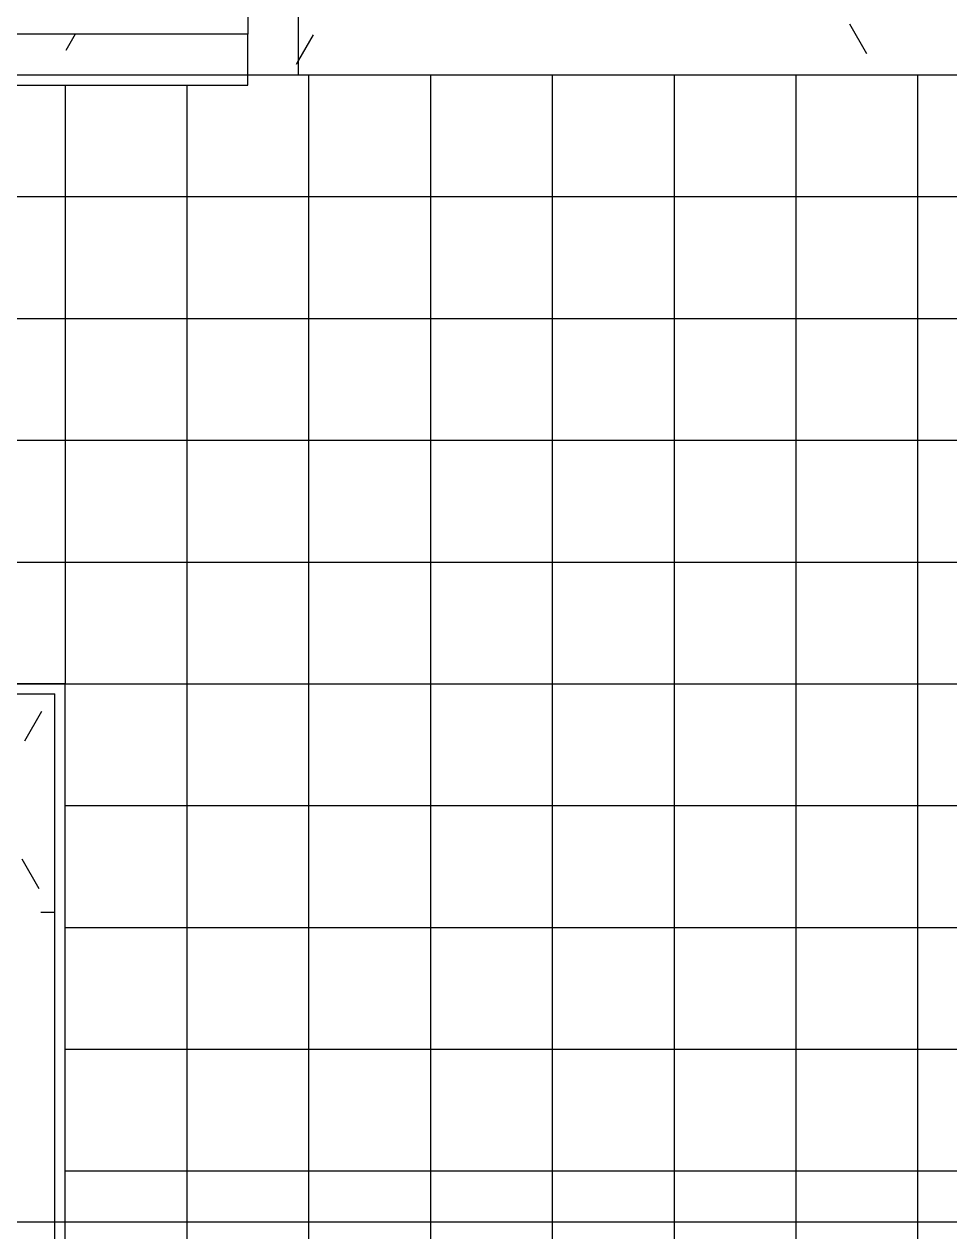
# Model space of a CAD drawing. Header units: millimetres. Extents: x -145636 to 131102, y -135903 to -7470.
# Drawn here: x 23494 to 25774, y -113223 to -110248 of the extents above; entities that cross this region are included whole.
import ezdxf

# ---------------------------------------------------------------- set-up
doc = ezdxf.new("R2010")
doc.units = ezdxf.units.MM
doc.layers.add('M_ARCHI', color=8, linetype='Continuous')

# ---------------------------------------------------------------- blocks, each defined once
blk = doc.blocks.new('RF Archi 21.10.2024')
at = {"layer": 'M_ARCHI', "color": 8}
for p, q in [((-142361, -123728.5), (-142361, -126678.5)), ((-142236, -126778.5), (-142236, -123728.5)), ((-142361, -126678.5), (-144611, -126678.5)), ((-142361, -126778.5), (-142361, -126678.5)), ((-145811, -126778.5), (-142236, -126778.5)), ((-144611, -126778.5), (-142361, -126778.5)), ((-144611, -126778.5), (-142298.5, -126778.5)), ((-144611, -126778.5), (-142361, -126778.5)), ((-142361, -126778.5), (-142261, -126778.5)), ((-142361, -126803.5), (-142361, -126778.5)), ((-142361, -126778.5), (-142236, -126778.5)), ((-142298.5, -126778.5), (-138761, -126778.5)), ((-142236, -126778.5), (-138761, -126778.5)), ((-144611, -126803.5), (-142361, -126803.5)), ((-142836, -128278.5), (-142936, -128278.5)), ((-142936, -128303.5), (-142836, -128303.5)), ((-142811, -128278.5), (-142836, -128278.5)), ((-142836, -133253.5), (-142836, -128303.5)), ((-142811, -133253.5), (-142811, -128278.5)), ((-152583.2, -129603.5), (-121724.8, -129603.5))]:
    blk.add_line(p, q, dxfattribs=at)
at = {"layer": 'M_ARCHI', "color": 8, "linetype": 'Continuous'}
for p, q in [((-140836.1, -126726.4), (-140878.1, -126653.8)), ((-142785.7, -126678.5), (-142809, -126718.8)), ((-142200.1, -126680.3), (-142236, -126742.4)), ((-142236, -126742.4), (-142242, -126752.9)), ((-142211, -126778.5), (-142211, -133278.5)), ((-141911, -126778.5), (-141911, -133278.5)), ((-141611, -126778.5), (-141611, -135778.5)), ((-141311, -126778.5), (-141311, -135778.5)), ((-141011, -126778.5), (-141011, -135778.5)), ((-140711, -126778.5), (-140711, -135778.5)), ((-142811, -126803.5), (-142811, -128278.5)), ((-142511, -126803.5), (-142511, -130403.5)), ((-145811, -127078.5), (-139578.2, -127078.5)), ((-145811, -127378.5), (-139624.1, -127378.5)), ((-145811, -127678.5), (-140563.6, -127678.5)), ((-145811, -127978.5), (-139579.4, -127978.5)), ((-145811, -128278.5), (-139624.1, -128278.5)), ((-142869.1, -128347.1), (-142911.1, -128419.6)), ((-142811, -128578.5), (-140563.6, -128578.5)), ((-142874.8, -128783.3), (-142916.7, -128710.7)), ((-142870.6, -128841.1), (-142836, -128841.1)), ((-142811, -128878.5), (-139579.4, -128878.5)), ((-142811, -129178.5), (-139624.1, -129178.5)), ((-142811, -129478.5), (-140563.6, -129478.5))]:
    blk.add_line(p, q, dxfattribs=at)

msp = doc.modelspace()

# ---------------------------------------------------------------- block references
at = {"layer": 'M_ARCHI', "color": 8, "linetype": 'Continuous'}
msp.add_blockref('RF Archi 21.10.2024', (166405.7, 16405.4), dxfattribs=at)

doc.saveas('drawing.dxf')
